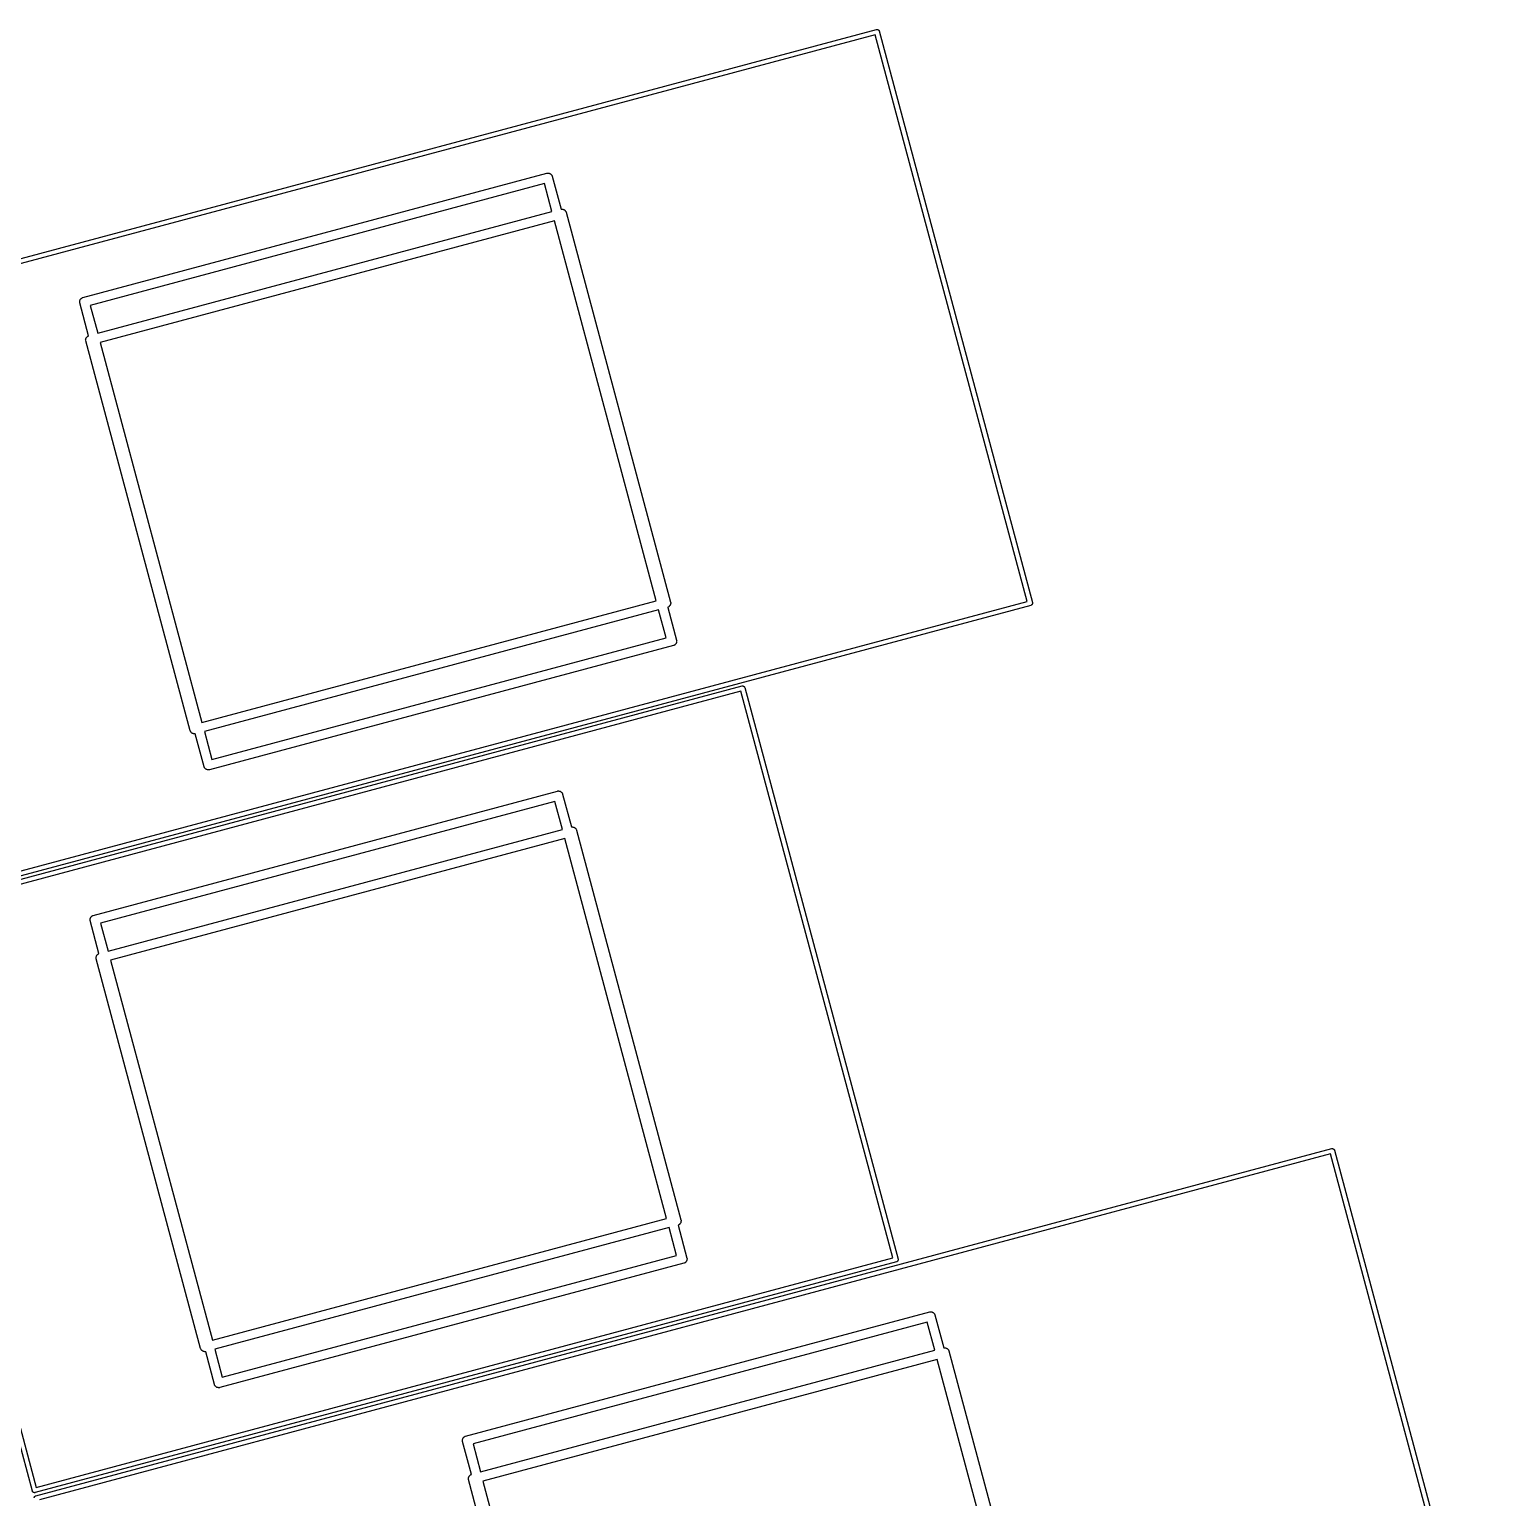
# Model space of a CAD drawing. Extents: x -24 to 329, y -138 to -2.
# Drawn here: x 268.48 to 314.81, y -48.4 to -1.74 of the extents above; entities that cross this region are included whole.
import ezdxf

# ---------------------------------------------------------------- set-up
doc = ezdxf.new("R2010")
doc.units = 0
doc.header["$MEASUREMENT"] = 0
doc.layers.add('BLACK', color=7, linetype='CONTINUOUS')

msp = doc.modelspace()

# ---------------------------------------------------------------- linework, layer by layer
at = {"layer": 'BLACK', "linetype": 'CONTINUOUS'}
for p, q in [((258.823, -11.5397), (295.392, -1.741)), ((295.392, -1.741), (295.398, -1.7392)), ((295.392, -1.741), (295.392, -1.741)), ((295.398, -1.7392), (295.405, -1.7398)), ((295.405, -1.7398), (295.412, -1.7392)), ((295.412, -1.7392), (295.418, -1.741)), ((295.418, -1.741), (295.425, -1.7416)), ((295.425, -1.7416), (295.431, -1.7444)), ((295.431, -1.7444), (295.438, -1.7462)), ((295.438, -1.7462), (295.443, -1.7501)), ((295.443, -1.7501), (295.449, -1.7529)), ((295.449, -1.7529), (295.454, -1.7577)), ((295.454, -1.7577), (295.46, -1.7616)), ((295.46, -1.7616), (295.464, -1.7671)), ((295.464, -1.7671), (295.468, -1.7719)), ((295.468, -1.7719), (295.471, -1.7781)), ((295.471, -1.7781), (295.475, -1.7836)), ((295.475, -1.7836), (295.477, -1.7901)), ((295.477, -1.7901), (295.477, -1.7901)), ((295.477, -1.7901), (300.345, -19.9586)), ((295.351, -1.9096), (258.942, -11.6654)), ((300.177, -19.918), (295.351, -1.9096)), ((270.175, -10.2621), (284.921, -6.3109)), ((284.921, -6.3109), (284.934, -6.3074)), ((284.921, -6.3109), (284.921, -6.3109)), ((284.934, -6.3074), (284.947, -6.3086)), ((284.947, -6.3086), (284.961, -6.3074)), ((284.961, -6.3074), (284.974, -6.3109)), ((284.974, -6.3109), (284.987, -6.312)), ((284.987, -6.312), (284.999, -6.3177)), ((284.999, -6.3177), (285.012, -6.3211)), ((285.012, -6.3211), (285.023, -6.3287)), ((285.023, -6.3287), (285.035, -6.3344)), ((285.035, -6.3344), (285.044, -6.3438)), ((285.044, -6.3438), (285.055, -6.3514)), ((285.055, -6.3514), (285.063, -6.3624)), ((285.063, -6.3624), (285.072, -6.3718)), ((285.072, -6.3718), (285.078, -6.3839)), ((285.078, -6.3839), (285.085, -6.3948)), ((285.085, -6.3948), (285.089, -6.4077)), ((285.089, -6.4077), (285.089, -6.4077)), ((285.089, -6.4077), (285.369, -7.4539)), ((284.841, -6.6429), (270.41, -10.5096)), ((285.079, -7.5315), (284.841, -6.6429)), ((285.369, -7.4539), (285.375, -7.4522)), ((285.375, -7.4522), (285.389, -7.4534)), ((285.389, -7.4534), (285.402, -7.4522)), ((285.402, -7.4522), (285.415, -7.4556)), ((285.415, -7.4556), (285.428, -7.4568)), ((285.428, -7.4568), (285.44, -7.4624)), ((285.44, -7.4624), (285.453, -7.4659)), ((285.453, -7.4659), (285.464, -7.4735)), ((270.649, -11.3983), (285.079, -7.5315)), ((285.157, -7.8213), (270.726, -11.688)), ((288.392, -19.8954), (285.157, -7.8213)), ((285.464, -7.4735), (285.476, -7.4792)), ((285.476, -7.4792), (285.486, -7.4886)), ((285.486, -7.4886), (285.496, -7.4962)), ((285.496, -7.4962), (285.504, -7.5071)), ((285.504, -7.5071), (285.514, -7.5166)), ((285.514, -7.5166), (285.519, -7.5286)), ((285.519, -7.5286), (285.527, -7.5396)), ((285.527, -7.5396), (285.53, -7.5524)), ((285.53, -7.5524), (285.53, -7.5524)), ((285.53, -7.5524), (288.85, -19.9416)), ((270.151, -10.2731), (270.162, -10.2655)), ((270.162, -10.2655), (270.175, -10.2621)), ((270.175, -10.2621), (270.175, -10.2621)), ((270.075, -10.3903), (270.078, -10.3774)), ((270.076, -10.4035), (270.075, -10.3903)), ((270.075, -10.4168), (270.076, -10.4035)), ((270.078, -10.4297), (270.075, -10.4168)), ((270.078, -10.3774), (270.08, -10.3641)), ((270.359, -11.4759), (270.078, -10.4297)), ((270.078, -10.4297), (270.078, -10.4297)), ((270.08, -10.3641), (270.085, -10.352)), ((270.085, -10.352), (270.089, -10.3392)), ((270.089, -10.3392), (270.096, -10.3283)), ((270.096, -10.3283), (270.102, -10.3162)), ((270.102, -10.3162), (270.111, -10.3068)), ((270.111, -10.3068), (270.119, -10.2958)), ((270.119, -10.2958), (270.13, -10.2882)), ((270.13, -10.2882), (270.139, -10.2788)), ((270.139, -10.2788), (270.151, -10.2731)), ((270.41, -10.5096), (270.649, -11.3983)), ((270.265, -11.6023), (270.269, -11.5895)), ((270.266, -11.6156), (270.265, -11.6023)), ((270.265, -11.6289), (270.266, -11.6156)), ((270.269, -11.6418), (270.265, -11.6289)), ((270.269, -11.5895), (270.27, -11.5762)), ((273.588, -24.031), (270.269, -11.6418)), ((270.269, -11.6418), (270.269, -11.6418)), ((270.27, -11.5762), (270.275, -11.5641)), ((270.275, -11.5641), (270.279, -11.5513)), ((270.279, -11.5513), (270.286, -11.5403)), ((270.286, -11.5403), (270.292, -11.5283)), ((270.292, -11.5283), (270.302, -11.5188)), ((270.302, -11.5188), (270.309, -11.5079)), ((270.309, -11.5079), (270.32, -11.5003)), ((270.32, -11.5003), (270.33, -11.4909)), ((270.33, -11.4909), (270.342, -11.4852)), ((270.342, -11.4852), (270.353, -11.4776)), ((270.353, -11.4776), (270.359, -11.4759)), ((270.726, -11.688), (273.961, -23.7621)), ((300.296, -20.0437), (263.727, -29.8424)), ((263.767, -29.6738), (300.177, -19.918)), ((273.961, -23.7621), (288.392, -19.8954)), ((288.817, -20.0646), (288.809, -20.0755)), ((288.826, -20.0551), (288.817, -20.0646)), ((288.832, -20.0431), (288.826, -20.0551)), ((288.84, -20.0321), (288.832, -20.0431)), ((288.843, -20.0193), (288.84, -20.0321)), ((288.849, -20.0072), (288.843, -20.0193)), ((288.85, -19.9939), (288.849, -20.0072)), ((288.85, -19.9416), (288.85, -19.9416)), ((288.85, -19.9416), (288.853, -19.9545)), ((288.853, -19.9811), (288.85, -19.9939)), ((288.853, -19.9545), (288.852, -19.9678)), ((288.852, -19.9678), (288.853, -19.9811)), ((300.303, -20.042), (300.296, -20.0437)), ((300.296, -20.0437), (300.296, -20.0437)), ((300.308, -20.0381), (300.303, -20.042)), ((300.314, -20.0352), (300.308, -20.0381)), ((300.319, -20.0304), (300.314, -20.0352)), ((300.325, -20.0266), (300.319, -20.0304)), ((300.328, -20.021), (300.325, -20.0266)), ((300.333, -20.0162), (300.328, -20.021)), ((300.336, -20.0101), (300.333, -20.0162)), ((300.34, -20.0045), (300.336, -20.0101)), ((300.342, -19.998), (300.34, -20.0045)), ((300.345, -19.9919), (300.342, -19.998)), ((300.345, -19.9586), (300.345, -19.9586)), ((300.345, -19.9586), (300.347, -19.9651)), ((300.347, -19.9786), (300.345, -19.9851)), ((300.345, -19.9851), (300.345, -19.9919)), ((300.347, -19.9651), (300.346, -19.9718)), ((300.346, -19.9718), (300.347, -19.9786)), ((288.47, -20.1851), (274.039, -24.0519)), ((288.708, -21.0738), (288.47, -20.1851)), ((288.766, -20.1058), (288.76, -20.1075)), ((288.76, -20.1075), (289.04, -21.1537)), ((288.777, -20.0982), (288.766, -20.1058)), ((288.789, -20.0925), (288.777, -20.0982)), ((288.798, -20.0831), (288.789, -20.0925)), ((288.809, -20.0755), (288.798, -20.0831)), ((288.943, -21.3213), (274.197, -25.2725)), ((274.277, -24.9405), (288.708, -21.0738)), ((288.956, -21.3179), (288.943, -21.3213)), ((288.943, -21.3213), (288.943, -21.3213)), ((288.967, -21.3103), (288.956, -21.3179)), ((288.979, -21.3046), (288.967, -21.3103)), ((288.989, -21.2952), (288.979, -21.3046)), ((289, -21.2876), (288.989, -21.2952)), ((289.007, -21.2766), (289, -21.2876)), ((289.017, -21.2672), (289.007, -21.2766)), ((289.022, -21.2551), (289.017, -21.2672)), ((289.03, -21.2442), (289.022, -21.2551)), ((289.033, -21.2314), (289.03, -21.2442)), ((289.039, -21.2193), (289.033, -21.2314)), ((289.04, -21.206), (289.039, -21.2193)), ((289.04, -21.1537), (289.04, -21.1537)), ((289.04, -21.1537), (289.044, -21.1666)), ((289.044, -21.1931), (289.04, -21.206)), ((289.044, -21.1666), (289.042, -21.1799)), ((289.042, -21.1799), (289.044, -21.1931)), ((263.753, -29.9406), (291.122, -22.6071)), ((291.081, -22.7758), (263.872, -30.0663)), ((295.907, -40.7841), (291.081, -22.7758)), ((291.122, -22.6071), (291.128, -22.6054)), ((291.122, -22.6071), (291.122, -22.6071)), ((291.128, -22.6054), (291.135, -22.6059)), ((291.135, -22.6059), (291.142, -22.6054)), ((291.142, -22.6054), (291.148, -22.6071)), ((291.148, -22.6071), (291.155, -22.6077)), ((291.155, -22.6077), (291.161, -22.6106)), ((291.161, -22.6106), (291.168, -22.6123)), ((291.168, -22.6123), (291.173, -22.6162)), ((291.173, -22.6162), (291.18, -22.619)), ((291.18, -22.619), (291.184, -22.6238)), ((291.184, -22.6238), (291.19, -22.6277)), ((291.19, -22.6277), (291.194, -22.6333)), ((291.194, -22.6333), (291.199, -22.6381)), ((291.199, -22.6381), (291.201, -22.6442)), ((291.201, -22.6442), (291.205, -22.6497)), ((291.205, -22.6497), (291.207, -22.6563)), ((291.207, -22.6563), (291.207, -22.6563)), ((291.207, -22.6563), (296.075, -40.8247)), ((273.592, -24.0438), (273.588, -24.031)), ((273.588, -24.031), (273.588, -24.031)), ((273.599, -24.0548), (273.592, -24.0438)), ((273.605, -24.0668), (273.599, -24.0548)), ((273.614, -24.0763), (273.605, -24.0668)), ((273.622, -24.0872), (273.614, -24.0763)), ((273.633, -24.0948), (273.622, -24.0872)), ((273.642, -24.1042), (273.633, -24.0948)), ((273.654, -24.1099), (273.642, -24.1042)), ((273.665, -24.1175), (273.654, -24.1099)), ((273.678, -24.121), (273.665, -24.1175)), ((273.69, -24.1266), (273.678, -24.121)), ((273.704, -24.1278), (273.69, -24.1266)), ((273.717, -24.1312), (273.704, -24.1278)), ((273.73, -24.13), (273.717, -24.1312)), ((273.743, -24.1312), (273.73, -24.13)), ((273.749, -24.1295), (273.743, -24.1312)), ((274.03, -25.1757), (273.749, -24.1295)), ((274.039, -24.0519), (274.277, -24.9405)), ((274.03, -25.1758), (274.03, -25.1757)), ((274.033, -25.1886), (274.03, -25.1758)), ((274.041, -25.1995), (274.033, -25.1886)), ((274.046, -25.2116), (274.041, -25.1995)), ((274.056, -25.221), (274.046, -25.2116)), ((274.063, -25.232), (274.056, -25.221)), ((274.074, -25.2396), (274.063, -25.232)), ((274.084, -25.249), (274.074, -25.2396)), ((274.096, -25.2547), (274.084, -25.249)), ((274.107, -25.2623), (274.096, -25.2547)), ((274.12, -25.2657), (274.107, -25.2623)), ((274.132, -25.2714), (274.12, -25.2657)), ((274.145, -25.2725), (274.132, -25.2714)), ((274.158, -25.276), (274.145, -25.2725)), ((274.171, -25.2748), (274.158, -25.276)), ((274.184, -25.276), (274.171, -25.2748)), ((274.197, -25.2725), (274.184, -25.276)), ((274.197, -25.2725), (274.197, -25.2725)), ((270.505, -29.8956), (285.252, -25.9444)), ((285.252, -25.9444), (285.264, -25.9409)), ((285.252, -25.9444), (285.252, -25.9444)), ((285.264, -25.9409), (285.278, -25.9421)), ((285.278, -25.9421), (285.291, -25.9409)), ((285.291, -25.9409), (285.304, -25.9444)), ((285.304, -25.9444), (285.317, -25.9455)), ((285.317, -25.9455), (285.329, -25.9512)), ((285.329, -25.9512), (285.342, -25.9546)), ((285.342, -25.9546), (285.353, -25.9623)), ((285.353, -25.9623), (285.365, -25.9679)), ((285.365, -25.9679), (285.374, -25.9773)), ((285.374, -25.9773), (285.385, -25.985)), ((285.385, -25.985), (285.393, -25.9959)), ((285.393, -25.9959), (285.402, -26.0053)), ((285.402, -26.0053), (285.408, -26.0174)), ((285.408, -26.0174), (285.416, -26.0283)), ((285.416, -26.0283), (285.419, -26.0412)), ((285.419, -26.0412), (285.419, -26.0412)), ((285.419, -26.0412), (285.7, -27.0874)), ((285.172, -26.2764), (270.741, -30.1431)), ((285.41, -27.165), (285.172, -26.2764)), ((270.979, -31.0318), (285.41, -27.165)), ((285.487, -27.4548), (271.056, -31.3216)), ((288.723, -39.5289), (285.487, -27.4548)), ((285.7, -27.0874), (285.706, -27.0857)), ((285.706, -27.0857), (285.719, -27.0869)), ((285.719, -27.0869), (285.732, -27.0857)), ((285.732, -27.0857), (285.745, -27.0892)), ((285.745, -27.0892), (285.758, -27.0903)), ((285.758, -27.0903), (285.771, -27.0959)), ((285.771, -27.0959), (285.783, -27.0994)), ((285.783, -27.0994), (285.794, -27.107)), ((285.794, -27.107), (285.806, -27.1127)), ((285.806, -27.1127), (285.816, -27.1221)), ((285.816, -27.1221), (285.827, -27.1297)), ((285.827, -27.1297), (285.834, -27.1407)), ((285.834, -27.1407), (285.844, -27.1501)), ((285.844, -27.1501), (285.849, -27.1621)), ((285.849, -27.1621), (285.857, -27.1731)), ((285.857, -27.1731), (285.861, -27.1859)), ((285.861, -27.1859), (285.861, -27.1859)), ((285.861, -27.1859), (289.18, -39.5751)), ((268.572, -48.1941), (263.704, -30.0257)), ((263.872, -30.0663), (268.698, -48.0747)), ((270.405, -30.0238), (270.409, -30.0109)), ((270.406, -30.0371), (270.405, -30.0238)), ((270.405, -30.0503), (270.406, -30.0371)), ((270.409, -30.0632), (270.405, -30.0503)), ((270.409, -30.0109), (270.41, -29.9976)), ((270.689, -31.1094), (270.409, -30.0632)), ((270.409, -30.0632), (270.409, -30.0632)), ((270.41, -29.9976), (270.415, -29.9856)), ((270.415, -29.9856), (270.419, -29.9727)), ((270.419, -29.9727), (270.427, -29.9618)), ((270.427, -29.9618), (270.432, -29.9497)), ((270.432, -29.9497), (270.442, -29.9403)), ((270.442, -29.9403), (270.449, -29.9294)), ((270.449, -29.9294), (270.46, -29.9217)), ((270.46, -29.9217), (270.47, -29.9123)), ((270.47, -29.9123), (270.482, -29.9067)), ((270.482, -29.9067), (270.493, -29.899)), ((270.493, -29.899), (270.505, -29.8956)), ((270.505, -29.8956), (270.505, -29.8956)), ((270.741, -30.1431), (270.979, -31.0318)), ((270.595, -31.2359), (270.599, -31.223)), ((270.597, -31.2491), (270.595, -31.2359)), ((270.595, -31.2624), (270.597, -31.2491)), ((270.599, -31.2753), (270.595, -31.2624)), ((270.599, -31.223), (270.6, -31.2097)), ((270.6, -31.2097), (270.606, -31.1976)), ((270.606, -31.1976), (270.609, -31.1848)), ((270.609, -31.1848), (270.617, -31.1738)), ((270.617, -31.1738), (270.622, -31.1618)), ((270.622, -31.1618), (270.632, -31.1523)), ((270.632, -31.1523), (270.639, -31.1414)), ((270.639, -31.1414), (270.65, -31.1338)), ((270.65, -31.1338), (270.66, -31.1244)), ((270.66, -31.1244), (270.672, -31.1187)), ((270.672, -31.1187), (270.683, -31.1111)), ((270.683, -31.1111), (270.689, -31.1094)), ((273.919, -43.6645), (270.599, -31.2753)), ((270.599, -31.2753), (270.599, -31.2753)), ((271.056, -31.3216), (274.292, -43.3956)), ((268.682, -48.3418), (309.854, -37.3098)), ((309.854, -37.3098), (309.861, -37.308)), ((309.854, -37.3098), (309.854, -37.3098)), ((309.861, -37.308), (309.868, -37.3086)), ((309.868, -37.3086), (309.874, -37.308)), ((309.874, -37.308), (309.881, -37.3098)), ((309.881, -37.3098), (309.888, -37.3104)), ((309.888, -37.3104), (309.894, -37.3132)), ((309.894, -37.3132), (309.9, -37.315)), ((309.9, -37.315), (309.906, -37.3189)), ((309.906, -37.3189), (309.912, -37.3217)), ((309.912, -37.3217), (309.917, -37.3265)), ((309.917, -37.3265), (309.922, -37.3304)), ((309.814, -37.4784), (268.802, -48.4675)), ((314.639, -55.4868), (309.814, -37.4784)), ((309.922, -37.3304), (309.926, -37.3359)), ((309.926, -37.3359), (309.931, -37.3407)), ((309.931, -37.3407), (309.934, -37.3469)), ((309.934, -37.3469), (309.938, -37.3524)), ((309.938, -37.3524), (309.939, -37.359)), ((309.939, -37.359), (309.939, -37.359)), ((309.939, -37.359), (314.808, -55.5274)), ((274.292, -43.3956), (288.723, -39.5289)), ((289.173, -39.6528), (289.17, -39.6657)), ((289.179, -39.6407), (289.173, -39.6528)), ((289.18, -39.6274), (289.179, -39.6407)), ((289.18, -39.5751), (289.18, -39.5751)), ((289.18, -39.5751), (289.184, -39.588)), ((289.184, -39.6146), (289.18, -39.6274)), ((289.184, -39.588), (289.182, -39.6013)), ((289.182, -39.6013), (289.184, -39.6146)), ((288.8, -39.8186), (274.369, -43.6854)), ((289.038, -40.7073), (288.8, -39.8186)), ((289.096, -39.7393), (289.09, -39.741)), ((289.09, -39.741), (289.37, -40.7872)), ((289.107, -39.7317), (289.096, -39.7393)), ((289.119, -39.7261), (289.107, -39.7317)), ((289.129, -39.7166), (289.119, -39.7261)), ((289.14, -39.709), (289.129, -39.7166)), ((289.147, -39.6981), (289.14, -39.709)), ((289.157, -39.6887), (289.147, -39.6981)), ((289.162, -39.6766), (289.157, -39.6887)), ((289.17, -39.6657), (289.162, -39.6766)), ((296.026, -40.9099), (268.657, -48.2433)), ((268.698, -48.0747), (295.907, -40.7841)), ((289.274, -40.9549), (274.528, -44.906)), ((274.607, -44.5741), (289.038, -40.7073)), ((289.286, -40.9514), (289.274, -40.9549)), ((289.274, -40.9549), (289.274, -40.9549)), ((289.297, -40.9438), (289.286, -40.9514)), ((289.309, -40.9381), (289.297, -40.9438)), ((289.319, -40.9287), (289.309, -40.9381)), ((289.33, -40.9211), (289.319, -40.9287)), ((289.337, -40.9102), (289.33, -40.9211)), ((289.347, -40.9007), (289.337, -40.9102)), ((289.352, -40.8886), (289.347, -40.9007)), ((289.36, -40.8777), (289.352, -40.8886)), ((289.364, -40.8649), (289.36, -40.8777)), ((289.369, -40.8528), (289.364, -40.8649)), ((289.37, -40.8395), (289.369, -40.8528)), ((289.37, -40.7872), (289.37, -40.7872)), ((289.37, -40.7872), (289.374, -40.8001)), ((289.374, -40.8266), (289.37, -40.8395)), ((289.374, -40.8001), (289.373, -40.8134)), ((289.373, -40.8134), (289.374, -40.8266)), ((296.033, -40.9081), (296.026, -40.9098)), ((296.026, -40.9098), (296.026, -40.9099)), ((296.038, -40.9042), (296.033, -40.9081)), ((296.044, -40.9014), (296.038, -40.9042)), ((296.049, -40.8966), (296.044, -40.9014)), ((296.055, -40.8927), (296.049, -40.8966)), ((296.059, -40.8871), (296.055, -40.8927)), ((296.063, -40.8824), (296.059, -40.8871)), ((296.066, -40.8762), (296.063, -40.8824)), ((296.07, -40.8707), (296.066, -40.8762)), ((296.072, -40.8641), (296.07, -40.8707)), ((296.075, -40.858), (296.072, -40.8641)), ((296.075, -40.8247), (296.075, -40.8247)), ((296.075, -40.8247), (296.077, -40.8312)), ((296.077, -40.8447), (296.075, -40.8513)), ((296.075, -40.8513), (296.075, -40.858)), ((296.077, -40.8312), (296.076, -40.838)), ((296.076, -40.838), (296.077, -40.8447)), ((282.336, -46.4475), (297.082, -42.4963)), ((297.002, -42.8283), (282.572, -46.6951)), ((297.241, -43.717), (297.002, -42.8283)), ((297.082, -42.4963), (297.095, -42.4929)), ((297.082, -42.4963), (297.082, -42.4963)), ((297.095, -42.4929), (297.109, -42.494)), ((297.109, -42.494), (297.122, -42.4929)), ((297.122, -42.4929), (297.135, -42.4963)), ((297.135, -42.4963), (297.148, -42.4975)), ((297.148, -42.4975), (297.16, -42.5031)), ((297.16, -42.5031), (297.173, -42.5066)), ((297.173, -42.5066), (297.184, -42.5142)), ((297.184, -42.5142), (297.196, -42.5198)), ((297.196, -42.5198), (297.205, -42.5293)), ((297.205, -42.5293), (297.216, -42.5369)), ((297.216, -42.5369), (297.224, -42.5478)), ((297.224, -42.5478), (297.233, -42.5572)), ((297.233, -42.5572), (297.239, -42.5693)), ((297.239, -42.5693), (297.247, -42.5802)), ((297.247, -42.5802), (297.25, -42.5931)), ((297.25, -42.5931), (297.25, -42.5931)), ((297.25, -42.5931), (297.53, -43.6393)), ((273.922, -43.6774), (273.919, -43.6645)), ((273.919, -43.6645), (273.919, -43.6645)), ((273.93, -43.6883), (273.922, -43.6774)), ((273.935, -43.7003), (273.93, -43.6883)), ((273.945, -43.7098), (273.935, -43.7003)), ((273.952, -43.7207), (273.945, -43.7098)), ((273.963, -43.7283), (273.952, -43.7207)), ((273.973, -43.7377), (273.963, -43.7283)), ((273.985, -43.7434), (273.973, -43.7377)), ((273.996, -43.751), (273.985, -43.7434)), ((274.009, -43.7545), (273.996, -43.751)), ((274.021, -43.7601), (274.009, -43.7545)), ((274.034, -43.7613), (274.021, -43.7601)), ((274.047, -43.7647), (274.034, -43.7613)), ((274.06, -43.7636), (274.047, -43.7647)), ((274.073, -43.7647), (274.06, -43.7636)), ((274.08, -43.763), (274.073, -43.7647)), ((274.36, -44.8093), (274.08, -43.763)), ((274.369, -43.6854), (274.607, -44.5741)), ((282.81, -47.5837), (297.241, -43.717)), ((297.53, -43.6393), (297.537, -43.6377)), ((297.537, -43.6377), (297.55, -43.6388)), ((297.55, -43.6388), (297.563, -43.6377)), ((297.563, -43.6377), (297.576, -43.6411)), ((297.576, -43.6411), (297.589, -43.6423)), ((297.589, -43.6423), (297.601, -43.6479)), ((297.601, -43.6479), (297.614, -43.6513)), ((297.614, -43.6513), (297.625, -43.659)), ((297.625, -43.659), (297.637, -43.6646)), ((297.637, -43.6646), (297.647, -43.674)), ((297.647, -43.674), (297.658, -43.6817)), ((297.658, -43.6817), (297.665, -43.6926)), ((297.665, -43.6926), (297.675, -43.702)), ((297.675, -43.702), (297.68, -43.7141)), ((297.68, -43.7141), (297.688, -43.725)), ((297.688, -43.725), (297.691, -43.7379)), ((297.691, -43.7379), (297.691, -43.7379)), ((297.691, -43.7379), (301.011, -56.1271)), ((297.318, -44.0067), (282.887, -47.8735)), ((300.553, -56.0808), (297.318, -44.0067)), ((274.363, -44.8221), (274.36, -44.8093)), ((274.36, -44.8093), (274.36, -44.8093)), ((274.371, -44.833), (274.363, -44.8221)), ((274.377, -44.8451), (274.371, -44.833)), ((274.386, -44.8546), (274.377, -44.8451)), ((274.394, -44.8655), (274.386, -44.8546)), ((274.405, -44.8731), (274.394, -44.8655)), ((274.414, -44.8825), (274.405, -44.8731)), ((274.426, -44.8882), (274.414, -44.8825)), ((274.437, -44.8958), (274.426, -44.8882)), ((274.45, -44.8993), (274.437, -44.8958)), ((274.462, -44.9049), (274.45, -44.8993)), ((274.475, -44.9061), (274.462, -44.9049)), ((274.488, -44.9095), (274.475, -44.9061)), ((274.501, -44.9083), (274.488, -44.9095)), ((274.515, -44.9095), (274.501, -44.9083)), ((274.528, -44.906), (274.515, -44.9095)), ((274.528, -44.906), (274.528, -44.906)), ((282.236, -46.5757), (282.24, -46.5629)), ((282.237, -46.589), (282.236, -46.5757)), ((282.236, -46.6023), (282.237, -46.589)), ((282.24, -46.6152), (282.236, -46.6023)), ((282.24, -46.5629), (282.241, -46.5496)), ((282.52, -47.6614), (282.24, -46.6152)), ((282.24, -46.6152), (282.24, -46.6152)), ((282.241, -46.5496), (282.246, -46.5375)), ((282.246, -46.5375), (282.25, -46.5246)), ((282.25, -46.5246), (282.257, -46.5137)), ((282.257, -46.5137), (282.263, -46.5016)), ((282.263, -46.5016), (282.272, -46.4922)), ((282.272, -46.4922), (282.28, -46.4813)), ((282.28, -46.4813), (282.291, -46.4737)), ((282.291, -46.4737), (282.3, -46.4642)), ((282.3, -46.4642), (282.313, -46.4586)), ((282.313, -46.4586), (282.323, -46.451)), ((282.323, -46.451), (282.336, -46.4475)), ((282.336, -46.4475), (282.336, -46.4475)), ((282.572, -46.6951), (282.81, -47.5837)), ((282.426, -47.7878), (282.43, -47.7749)), ((282.427, -47.8011), (282.426, -47.7878)), ((282.426, -47.8144), (282.427, -47.8011)), ((282.43, -47.8272), (282.426, -47.8144)), ((282.43, -47.7749), (282.431, -47.7617)), ((285.749, -60.2164), (282.43, -47.8272)), ((282.43, -47.8272), (282.43, -47.8272)), ((282.431, -47.7617), (282.437, -47.7496)), ((282.437, -47.7496), (282.44, -47.7367)), ((282.44, -47.7367), (282.448, -47.7258)), ((282.448, -47.7258), (282.453, -47.7137)), ((282.453, -47.7137), (282.463, -47.7043)), ((282.463, -47.7043), (282.47, -47.6934)), ((282.47, -47.6934), (282.481, -47.6857)), ((282.481, -47.6857), (282.491, -47.6763)), ((282.491, -47.6763), (282.503, -47.6707)), ((282.503, -47.6707), (282.514, -47.663)), ((282.514, -47.663), (282.52, -47.6614)), ((282.887, -47.8735), (286.123, -59.9476)), ((268.572, -48.1942), (268.572, -48.1941)), ((268.574, -48.2007), (268.572, -48.1942)), ((268.578, -48.2062), (268.574, -48.2007)), ((268.581, -48.2124), (268.578, -48.2062)), ((268.585, -48.2172), (268.581, -48.2124)), ((268.589, -48.2227), (268.585, -48.2172)), ((268.595, -48.2266), (268.589, -48.2227)), ((268.6, -48.2314), (268.595, -48.2266)), ((268.606, -48.2342), (268.6, -48.2314)), ((268.611, -48.2381), (268.606, -48.2342)), ((268.618, -48.2399), (268.611, -48.2381)), ((268.624, -48.2427), (268.618, -48.2399)), ((268.631, -48.2433), (268.624, -48.2427)), ((268.637, -48.2451), (268.631, -48.2433)), ((268.631, -48.4069), (268.633, -48.4004)), ((268.633, -48.4004), (268.634, -48.3936)), ((268.634, -48.3936), (268.637, -48.3875)), ((268.644, -48.2445), (268.637, -48.2451)), ((268.637, -48.3875), (268.638, -48.381)), ((268.638, -48.381), (268.642, -48.3754)), ((268.642, -48.3754), (268.645, -48.3693)), ((268.651, -48.2451), (268.644, -48.2445)), ((268.645, -48.3693), (268.65, -48.3645)), ((268.65, -48.3645), (268.654, -48.359)), ((268.657, -48.2433), (268.651, -48.2451)), ((268.654, -48.359), (268.659, -48.3551)), ((268.657, -48.2433), (268.657, -48.2433)), ((268.659, -48.3551), (268.664, -48.3503)), ((268.664, -48.3503), (268.67, -48.3474)), ((268.67, -48.3474), (268.676, -48.3435)), ((268.676, -48.3435), (268.682, -48.3418)), ((268.682, -48.3418), (268.682, -48.3418))]:
    msp.add_line(p, q, dxfattribs=at)

doc.saveas('drawing.dxf')
